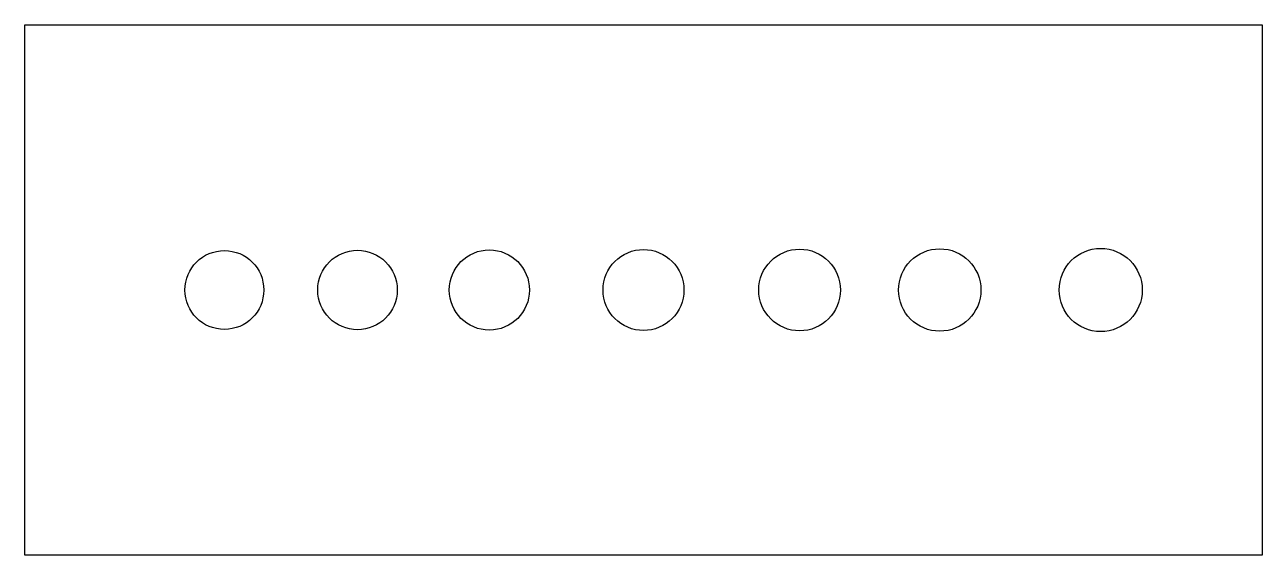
# Model space of a CAD drawing. Header units: centimetres. Extents: x -1.75 to 1.75, y -0.75 to 0.75.
import ezdxf

# ---------------------------------------------------------------- set-up
doc = ezdxf.new("R2010")
doc.units = ezdxf.units.CM

msp = doc.modelspace()

# ---------------------------------------------------------------- linework, layer by layer
at = {"color": 7, "linetype": 'Continuous', "lineweight": 25}
for p, q in [((-1.75, 0.75), (1.75, 0.75)), ((-1.75, -0.75), (-1.75, 0.75)), ((1.75, 0.75), (1.75, -0.75)), ((1.75, -0.75), (-1.75, -0.75))]:
    msp.add_line(p, q, dxfattribs=at)
for centre, radius in [((-1.1854, 0), 0.1115), ((-0.8089, 0), 0.1125), ((-0.436, 0), 0.1135), ((0, 0), 0.1145), ((0.4414, 0), 0.1155), ((0.8379, 0), 0.1165), ((1.2931, 0), 0.1175)]:
    msp.add_circle(centre, radius, dxfattribs=at)

doc.saveas('drawing.dxf')
